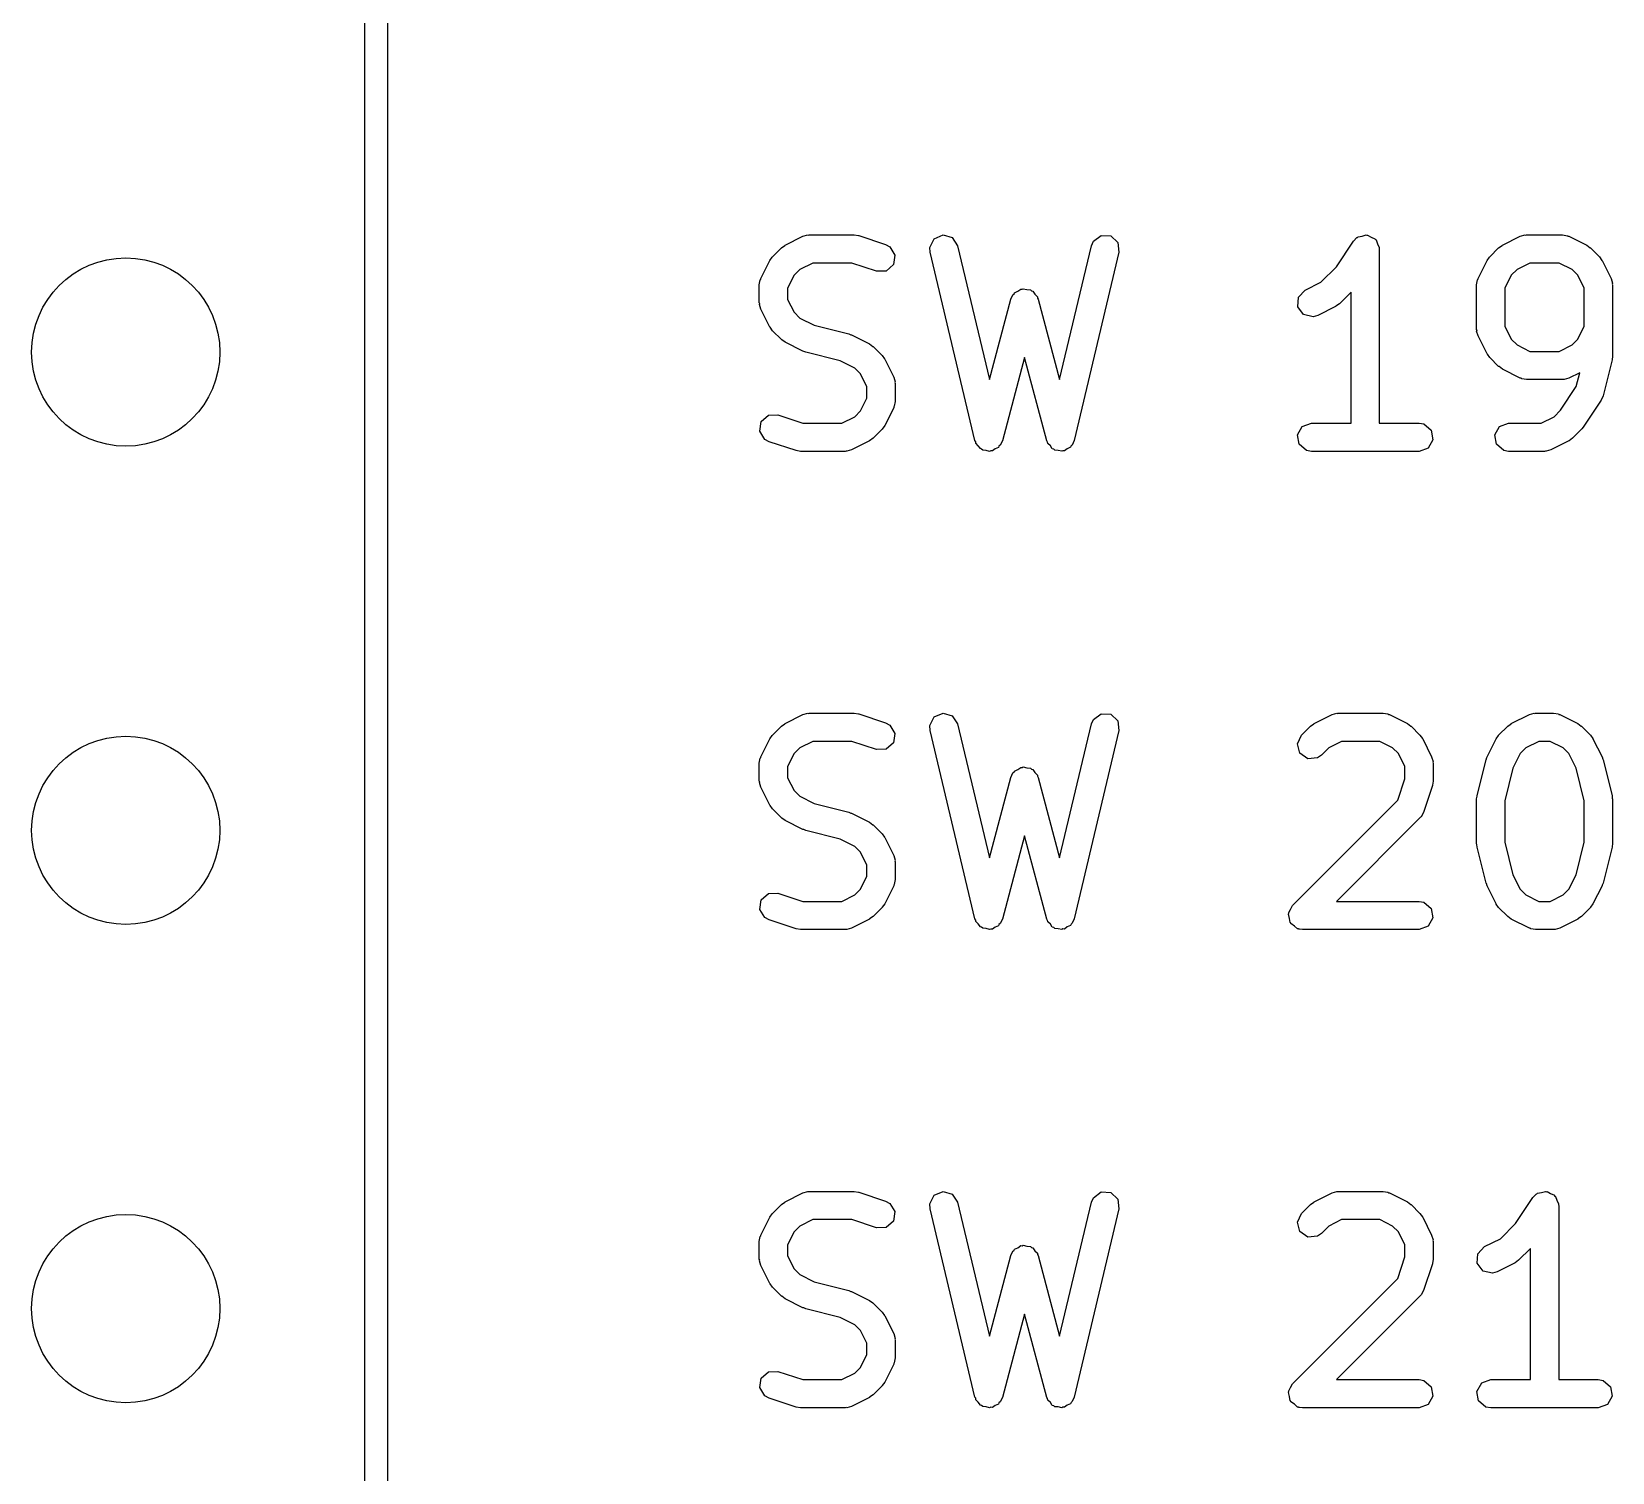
# Model space of a CAD drawing. Extents: x 123.1 to 171.8, y -132.4 to -71.4.
# Drawn here: x 162.06 to 170.46, y -94.85 to -87.2 of the extents above; entities that cross this region are included whole.
import ezdxf

# ---------------------------------------------------------------- set-up
doc = ezdxf.new("R2010")
doc.units = 0
doc.layers.add('BLACK', color=7, linetype='CONTINUOUS')

msp = doc.modelspace()

# ---------------------------------------------------------------- linework, layer by layer
at = {"layer": 'BLACK', "linetype": 'CONTINUOUS'}
for p, q in [((163.95, -77.41), (163.95, -128.33)), ((163.83, -128.27), (163.83, -77.47)), ((166.062, -88.3329), (166.157, -88.2853)), ((166.157, -88.2853), (166.182, -88.2779)), ((166.182, -88.2779), (166.187, -88.2789)), ((166.187, -88.2789), (166.191, -88.2774)), ((166.191, -88.2774), (166.429, -88.2774)), ((166.429, -88.2774), (166.451, -88.2813)), ((166.451, -88.2813), (166.453, -88.2812)), ((166.453, -88.2812), (166.596, -88.3289)), ((166.831, -88.3438), (166.854, -88.2979)), ((166.854, -88.2979), (166.901, -88.2775)), ((166.901, -88.2775), (166.95, -88.2922)), ((166.95, -88.2922), (166.978, -88.335)), ((167.689, -88.335), (167.7, -88.3111)), ((167.7, -88.3111), (167.741, -88.2805)), ((167.741, -88.2805), (167.792, -88.2835)), ((167.792, -88.2835), (167.829, -88.3188)), ((167.829, -88.3188), (167.835, -88.3698)), ((168.99, -88.4475), (169.081, -88.3108)), ((169.081, -88.3108), (169.099, -88.2919)), ((169.099, -88.2919), (169.103, -88.2907)), ((169.103, -88.2907), (169.106, -88.2874)), ((169.106, -88.2874), (169.127, -88.2836)), ((169.127, -88.2836), (169.148, -88.2775)), ((169.148, -88.2775), (169.152, -88.2793)), ((169.152, -88.2793), (169.156, -88.2785)), ((169.156, -88.2785), (169.175, -88.2894)), ((169.175, -88.2894), (169.195, -88.2981)), ((169.195, -88.2981), (169.197, -88.302)), ((169.197, -88.302), (169.201, -88.3042)), ((169.201, -88.3042), (169.208, -88.3246)), ((169.208, -88.3246), (169.218, -88.3441)), ((169.872, -88.3329), (169.967, -88.2853)), ((169.967, -88.2853), (169.992, -88.2779)), ((169.992, -88.2779), (169.996, -88.2789)), ((169.996, -88.2789), (170, -88.2774)), ((170, -88.2774), (170.191, -88.2774)), ((170.191, -88.2774), (170.217, -88.2819)), ((170.217, -88.2819), (170.22, -88.2848)), ((170.22, -88.2848), (170.224, -88.2853)), ((170.224, -88.2853), (170.32, -88.3329)), ((165.981, -88.4141), (165.994, -88.3961)), ((165.994, -88.3961), (165.995, -88.3946)), ((165.995, -88.3946), (166.043, -88.347)), ((166.043, -88.347), (166.061, -88.3341)), ((166.061, -88.3341), (166.062, -88.3329)), ((166.596, -88.3289), (166.619, -88.3413)), ((166.619, -88.3413), (166.645, -88.385)), ((166.645, -88.385), (166.638, -88.4357)), ((166.832, -88.3698), (166.831, -88.3438)), ((167.07, -89.3698), (166.832, -88.3698)), ((166.978, -88.335), (167.147, -89.0459)), ((167.52, -89.0459), (167.689, -88.335)), ((167.835, -88.3698), (167.597, -89.3698)), ((169.218, -88.3441), (169.217, -88.3483)), ((169.217, -88.3483), (169.218, -88.3524)), ((169.218, -88.3524), (169.218, -89.2774)), ((169.791, -88.4141), (169.804, -88.3961)), ((169.804, -88.3961), (169.805, -88.3946)), ((169.805, -88.3946), (169.852, -88.347)), ((169.852, -88.347), (169.871, -88.3341)), ((169.871, -88.3341), (169.872, -88.3329)), ((170.32, -88.3329), (170.338, -88.3463)), ((170.338, -88.3463), (170.339, -88.347)), ((170.339, -88.347), (170.387, -88.3946)), ((170.387, -88.3946), (170.4, -88.413)), ((165.933, -88.5093), (165.981, -88.4141)), ((166.11, -88.492), (166.075, -88.5606)), ((166.14, -88.4616), (166.11, -88.492)), ((166.209, -88.4274), (166.14, -88.4616)), ((166.417, -88.4274), (166.209, -88.4274)), ((166.548, -88.4712), (166.417, -88.4274)), ((166.599, -88.4698), (166.548, -88.4712)), ((166.638, -88.4357), (166.599, -88.4698)), ((168.908, -88.5288), (168.99, -88.4475)), ((169.743, -88.5093), (169.791, -88.4141)), ((169.919, -88.492), (169.885, -88.5606)), ((169.95, -88.4616), (169.919, -88.492)), ((170.018, -88.4274), (169.95, -88.4616)), ((170.173, -88.4274), (170.018, -88.4274)), ((170.242, -88.4616), (170.173, -88.4274)), ((170.272, -88.492), (170.242, -88.4616)), ((170.306, -88.5606), (170.272, -88.492)), ((170.4, -88.413), (170.401, -88.4141)), ((170.401, -88.4141), (170.449, -88.5093)), ((165.925, -88.5429), (165.93, -88.5172)), ((165.925, -88.6381), (165.925, -88.5429)), ((165.93, -88.5172), (165.933, -88.5138)), ((165.933, -88.5138), (165.933, -88.5093)), ((166.075, -88.5606), (166.075, -88.6204)), ((167.281, -88.585), (167.298, -88.5768)), ((167.298, -88.5768), (167.314, -88.5657)), ((167.314, -88.5657), (167.321, -88.5663)), ((167.321, -88.5663), (167.327, -88.5634)), ((167.327, -88.5634), (167.346, -88.5684)), ((167.346, -88.5684), (167.365, -88.5701)), ((167.365, -88.5701), (167.37, -88.5749)), ((167.37, -88.5749), (167.377, -88.5767)), ((167.377, -88.5767), (167.388, -88.5926)), ((168.789, -88.6083), (168.824, -88.571)), ((168.824, -88.571), (168.908, -88.5288)), ((169.735, -88.5429), (169.74, -88.5172)), ((169.735, -88.781), (169.735, -88.5429)), ((169.74, -88.5172), (169.742, -88.5138)), ((169.742, -88.5138), (169.743, -88.5093)), ((169.885, -88.5606), (169.885, -88.7632)), ((170.306, -88.7632), (170.306, -88.5606)), ((170.449, -88.5093), (170.456, -88.5343)), ((170.456, -88.5343), (170.455, -88.5386)), ((170.455, -88.5386), (170.456, -88.5429)), ((170.456, -88.5429), (170.456, -88.9238)), ((165.927, -88.6423), (165.925, -88.6381)), ((165.926, -88.6467), (165.927, -88.6423)), ((165.933, -88.6716), (165.926, -88.6467)), ((166.075, -88.6204), (166.11, -88.6889)), ((167.147, -89.0459), (167.261, -88.6188)), ((167.261, -88.6188), (167.272, -88.5952)), ((167.272, -88.5952), (167.278, -88.5912)), ((167.278, -88.5912), (167.281, -88.585)), ((167.388, -88.5926), (167.402, -88.6063)), ((167.402, -88.6063), (167.402, -88.6131)), ((167.402, -88.6131), (167.406, -88.6188)), ((167.406, -88.6188), (167.52, -89.0459)), ((168.786, -88.6595), (168.789, -88.6083)), ((168.816, -88.7007), (168.786, -88.6595)), ((168.986, -88.6576), (168.891, -88.7052)), ((168.988, -88.6564), (168.986, -88.6576)), ((169.006, -88.6435), (168.988, -88.6564)), ((169.068, -88.5811), (169.006, -88.6435)), ((169.068, -89.2774), (169.068, -88.5811)), ((165.981, -88.7669), (165.933, -88.6716)), ((166.11, -88.6889), (166.14, -88.7193)), ((166.14, -88.7193), (166.217, -88.7578)), ((168.866, -88.7126), (168.816, -88.7007)), ((168.891, -88.7052), (168.866, -88.7126)), ((165.982, -88.768), (165.981, -88.7669)), ((165.995, -88.7864), (165.982, -88.768)), ((166.043, -88.834), (165.995, -88.7864)), ((166.217, -88.7578), (166.4, -88.8034)), ((166.4, -88.8034), (166.411, -88.8087)), ((166.411, -88.8087), (166.415, -88.8091)), ((166.415, -88.8091), (166.51, -88.8567)), ((169.737, -88.7852), (169.735, -88.781)), ((169.735, -88.7895), (169.737, -88.7852)), ((169.743, -88.8145), (169.735, -88.7895)), ((169.791, -88.9097), (169.743, -88.8145)), ((169.885, -88.7632), (169.919, -88.8318)), ((170.272, -88.8318), (170.306, -88.7632)), ((166.044, -88.8347), (166.043, -88.834)), ((166.062, -88.848), (166.044, -88.8347)), ((166.157, -88.8957), (166.062, -88.848)), ((166.161, -88.8961), (166.157, -88.8957)), ((166.173, -88.9013), (166.161, -88.8961)), ((166.355, -88.947), (166.173, -88.9013)), ((166.51, -88.8567), (166.528, -88.8701)), ((166.528, -88.8701), (166.53, -88.8708)), ((166.53, -88.8708), (166.577, -88.9184)), ((169.792, -88.9109), (169.791, -88.9097)), ((169.805, -88.9292), (169.792, -88.9109)), ((169.919, -88.8318), (169.95, -88.8622)), ((169.95, -88.8622), (170.018, -88.8964)), ((170.018, -88.8964), (170.173, -88.8964)), ((170.173, -88.8964), (170.242, -88.8622)), ((170.242, -88.8622), (170.272, -88.8318)), ((166.432, -88.9854), (166.355, -88.947)), ((166.463, -89.0159), (166.432, -88.9854)), ((166.577, -88.9184), (166.59, -88.9368)), ((166.59, -88.9368), (166.591, -88.9379)), ((166.591, -88.9379), (166.639, -89.0331)), ((167.334, -88.9292), (167.216, -89.3717)), ((167.452, -89.3717), (167.334, -88.9292)), ((169.852, -88.9768), (169.805, -88.9292)), ((169.854, -88.9775), (169.852, -88.9768)), ((169.872, -88.9909), (169.854, -88.9775)), ((169.967, -89.0385), (169.872, -88.9909)), ((170.454, -88.942), (170.407, -89.1325)), ((170.456, -88.9238), (170.454, -88.9386)), ((170.454, -88.9386), (170.454, -88.942)), ((166.497, -89.0844), (166.463, -89.0159)), ((166.639, -89.0331), (166.646, -89.0581)), ((166.646, -89.0581), (166.645, -89.0625)), ((166.645, -89.0625), (166.647, -89.0667)), ((166.647, -89.0667), (166.647, -89.1619)), ((169.971, -89.039), (169.967, -89.0385)), ((169.975, -89.0419), (169.971, -89.039)), ((170, -89.0464), (169.975, -89.0419)), ((170.191, -89.0464), (170, -89.0464)), ((170.195, -89.0449), (170.191, -89.0464)), ((170.2, -89.0459), (170.195, -89.0449)), ((170.224, -89.0385), (170.2, -89.0459)), ((170.283, -89.0094), (170.224, -89.0385)), ((170.264, -89.0835), (170.283, -89.0094)), ((166.463, -89.2127), (166.497, -89.1442)), ((166.497, -89.1442), (166.497, -89.0844)), ((166.647, -89.1619), (166.642, -89.1876)), ((170.18, -89.2094), (170.264, -89.0835)), ((170.396, -89.1559), (170.301, -89.2987)), ((170.407, -89.1325), (170.396, -89.1555)), ((170.396, -89.1555), (170.396, -89.1559)), ((165.935, -89.269), (165.973, -89.235)), ((165.973, -89.235), (166.024, -89.2336)), ((166.024, -89.2336), (166.156, -89.2774)), ((166.364, -89.2774), (166.432, -89.2431)), ((166.432, -89.2431), (166.463, -89.2127)), ((166.639, -89.1954), (166.591, -89.2907)), ((166.642, -89.1876), (166.639, -89.191)), ((166.639, -89.191), (166.639, -89.1954)), ((170.078, -89.2774), (170.147, -89.2431)), ((170.147, -89.2431), (170.18, -89.2094)), ((165.927, -89.3198), (165.935, -89.269)), ((165.954, -89.3635), (165.927, -89.3198)), ((166.156, -89.2774), (166.364, -89.2774)), ((166.577, -89.3102), (166.53, -89.3578)), ((166.578, -89.3087), (166.577, -89.3102)), ((166.591, -89.2907), (166.578, -89.3087)), ((168.784, -89.3394), (168.809, -89.2949)), ((168.809, -89.2949), (168.858, -89.2774)), ((168.858, -89.2774), (169.068, -89.2774)), ((169.218, -89.2774), (169.429, -89.2774)), ((169.429, -89.2774), (169.455, -89.2819)), ((169.455, -89.2819), (169.494, -89.3149)), ((169.494, -89.3149), (169.503, -89.3654)), ((169.831, -89.3394), (169.857, -89.2949)), ((169.857, -89.2949), (169.905, -89.2774)), ((169.905, -89.2774), (170.078, -89.2774)), ((170.292, -89.3102), (170.244, -89.3578)), ((170.293, -89.307), (170.292, -89.3102)), ((170.301, -89.2987), (170.293, -89.307)), ((165.977, -89.3759), (165.954, -89.3635)), ((166.12, -89.4235), (165.977, -89.3759)), ((166.51, -89.3718), (166.415, -89.4195)), ((166.511, -89.3707), (166.51, -89.3718)), ((166.53, -89.3578), (166.511, -89.3707)), ((167.075, -89.3763), (167.07, -89.3698)), ((167.075, -89.3842), (167.075, -89.3763)), ((167.088, -89.3972), (167.075, -89.3842)), ((167.099, -89.4126), (167.088, -89.3972)), ((167.106, -89.4148), (167.099, -89.4126)), ((167.112, -89.4204), (167.106, -89.4148)), ((167.178, -89.4142), (167.163, -89.4248)), ((167.195, -89.4069), (167.178, -89.4142)), ((167.198, -89.3998), (167.195, -89.4069)), ((167.205, -89.3953), (167.198, -89.3998)), ((167.216, -89.3717), (167.205, -89.3953)), ((167.456, -89.3782), (167.452, -89.3717)), ((167.457, -89.386), (167.456, -89.3782)), ((167.471, -89.3986), (167.457, -89.386)), ((167.481, -89.4138), (167.471, -89.3986)), ((167.489, -89.4158), (167.481, -89.4138)), ((167.495, -89.4212), (167.489, -89.4158)), ((167.561, -89.4133), (167.546, -89.4243)), ((167.577, -89.4055), (167.561, -89.4133)), ((167.581, -89.3983), (167.577, -89.4055)), ((167.587, -89.3937), (167.581, -89.3983)), ((167.597, -89.3698), (167.587, -89.3937)), ((168.793, -89.3899), (168.784, -89.3394)), ((168.832, -89.4229), (168.793, -89.3899)), ((169.477, -89.4098), (169.429, -89.4274)), ((169.503, -89.3654), (169.477, -89.4098)), ((169.84, -89.3899), (169.831, -89.3394)), ((169.88, -89.4229), (169.84, -89.3899)), ((170.224, -89.3718), (170.129, -89.4195)), ((170.226, -89.3707), (170.224, -89.3718)), ((170.244, -89.3578), (170.226, -89.3707)), ((166.121, -89.4235), (166.12, -89.4235)), ((166.143, -89.4274), (166.121, -89.4235)), ((166.381, -89.4274), (166.143, -89.4274)), ((166.386, -89.4258), (166.381, -89.4274)), ((166.39, -89.4269), (166.386, -89.4258)), ((166.415, -89.4195), (166.39, -89.4269)), ((167.13, -89.422), (167.112, -89.4204)), ((167.148, -89.4273), (167.13, -89.422)), ((167.155, -89.4241), (167.148, -89.4273)), ((167.163, -89.4248), (167.155, -89.4241)), ((167.513, -89.4223), (167.495, -89.4212)), ((167.531, -89.4271), (167.513, -89.4223)), ((167.538, -89.4238), (167.531, -89.4271)), ((167.546, -89.4243), (167.538, -89.4238)), ((168.858, -89.4274), (168.832, -89.4229)), ((169.429, -89.4274), (168.858, -89.4274)), ((169.905, -89.4274), (169.88, -89.4229)), ((170.096, -89.4274), (169.905, -89.4274)), ((170.1, -89.4258), (170.096, -89.4274)), ((170.104, -89.4269), (170.1, -89.4258)), ((170.129, -89.4195), (170.104, -89.4269)), ((166.062, -90.8729), (166.157, -90.8253)), ((166.157, -90.8253), (166.182, -90.8179)), ((166.182, -90.8179), (166.187, -90.8189)), ((166.187, -90.8189), (166.191, -90.8174)), ((166.191, -90.8174), (166.429, -90.8174)), ((166.429, -90.8174), (166.451, -90.8213)), ((166.451, -90.8213), (166.453, -90.8212)), ((166.453, -90.8212), (166.596, -90.8688)), ((166.831, -90.8837), (166.854, -90.8379)), ((166.854, -90.8379), (166.901, -90.8175)), ((166.901, -90.8175), (166.95, -90.8322)), ((166.95, -90.8322), (166.978, -90.875)), ((167.7, -90.8511), (167.741, -90.8205)), ((167.741, -90.8205), (167.792, -90.8235)), ((167.792, -90.8235), (167.829, -90.8588)), ((168.872, -90.8729), (168.967, -90.8253)), ((168.967, -90.8253), (168.992, -90.8179)), ((168.992, -90.8179), (168.996, -90.8189)), ((168.996, -90.8189), (169, -90.8174)), ((169, -90.8174), (169.239, -90.8174)), ((169.239, -90.8174), (169.264, -90.8219)), ((169.264, -90.8219), (169.268, -90.8248)), ((169.268, -90.8248), (169.272, -90.8253)), ((169.272, -90.8253), (169.367, -90.8729)), ((169.919, -90.8729), (170.015, -90.8253)), ((170.015, -90.8253), (170.04, -90.8179)), ((170.04, -90.8179), (170.044, -90.8189)), ((170.044, -90.8189), (170.048, -90.8174)), ((170.048, -90.8174), (170.143, -90.8174)), ((170.143, -90.8174), (170.169, -90.8219)), ((170.169, -90.8219), (170.172, -90.8248)), ((170.172, -90.8248), (170.177, -90.8253)), ((170.177, -90.8253), (170.272, -90.8729)), ((165.995, -90.9346), (166.043, -90.887)), ((166.043, -90.887), (166.061, -90.8741)), ((166.061, -90.8741), (166.062, -90.8729)), ((166.596, -90.8688), (166.619, -90.8813)), ((166.619, -90.8813), (166.645, -90.925)), ((166.645, -90.925), (166.638, -90.9757)), ((166.832, -90.9098), (166.831, -90.8837)), ((167.07, -91.9098), (166.832, -90.9098)), ((166.978, -90.875), (167.147, -91.5859)), ((167.52, -91.5859), (167.689, -90.875)), ((167.835, -90.9098), (167.597, -91.9098)), ((167.689, -90.875), (167.7, -90.8511)), ((167.829, -90.8588), (167.835, -90.9098)), ((168.805, -90.9346), (168.852, -90.887)), ((168.852, -90.887), (168.871, -90.8741)), ((168.871, -90.8741), (168.872, -90.8729)), ((169.367, -90.8729), (169.385, -90.8863)), ((169.385, -90.8863), (169.387, -90.887)), ((169.387, -90.887), (169.434, -90.9346)), ((169.852, -90.9346), (169.9, -90.887)), ((169.9, -90.887), (169.918, -90.8741)), ((169.918, -90.8741), (169.919, -90.8729)), ((170.272, -90.8729), (170.29, -90.8863)), ((170.29, -90.8863), (170.292, -90.887)), ((170.292, -90.887), (170.339, -90.9346)), ((165.933, -91.0493), (165.981, -90.9541)), ((165.981, -90.9541), (165.994, -90.9361)), ((165.994, -90.9361), (165.995, -90.9346)), ((166.14, -91.0016), (166.11, -91.032)), ((166.209, -90.9674), (166.14, -91.0016)), ((166.417, -90.9674), (166.209, -90.9674)), ((166.548, -91.0112), (166.417, -90.9674)), ((166.599, -91.0098), (166.548, -91.0112)), ((166.638, -90.9757), (166.599, -91.0098)), ((168.783, -90.9811), (168.805, -90.9346)), ((168.796, -91.0306), (168.783, -90.9811)), ((168.95, -91.0016), (168.911, -91.0407)), ((169.018, -90.9674), (168.95, -91.0016)), ((169.221, -90.9674), (169.018, -90.9674)), ((169.289, -91.0016), (169.221, -90.9674)), ((169.32, -91.032), (169.289, -91.0016)), ((169.434, -90.9346), (169.447, -90.953)), ((169.447, -90.953), (169.449, -90.9541)), ((169.449, -90.9541), (169.496, -91.0493)), ((169.791, -91.0493), (169.838, -90.9541)), ((169.838, -90.9541), (169.852, -90.9361)), ((169.852, -90.9361), (169.852, -90.9346)), ((169.997, -91.0016), (169.967, -91.032)), ((170.066, -90.9674), (169.997, -91.0016)), ((170.126, -90.9674), (170.066, -90.9674)), ((170.194, -91.0016), (170.126, -90.9674)), ((170.225, -91.032), (170.194, -91.0016)), ((170.339, -90.9346), (170.352, -90.953)), ((170.352, -90.953), (170.353, -90.9541)), ((170.353, -90.9541), (170.401, -91.0493)), ((165.925, -91.0829), (165.93, -91.0572)), ((165.925, -91.1781), (165.925, -91.0829)), ((165.93, -91.0572), (165.933, -91.0538)), ((165.933, -91.0538), (165.933, -91.0493)), ((166.11, -91.032), (166.075, -91.1006)), ((168.838, -91.0601), (168.796, -91.0306)), ((168.889, -91.0556), (168.838, -91.0601)), ((168.911, -91.0407), (168.889, -91.0556)), ((169.354, -91.1006), (169.32, -91.032)), ((169.496, -91.0493), (169.504, -91.0743)), ((169.504, -91.0743), (169.503, -91.0786)), ((169.503, -91.0786), (169.504, -91.0829)), ((169.504, -91.0829), (169.504, -91.1781)), ((169.737, -91.2551), (169.785, -91.0647)), ((169.785, -91.0647), (169.79, -91.0528)), ((169.79, -91.0528), (169.791, -91.0493)), ((169.967, -91.032), (169.928, -91.109)), ((170.263, -91.109), (170.225, -91.032)), ((170.401, -91.0493), (170.405, -91.0617)), ((170.405, -91.0617), (170.407, -91.0647)), ((170.407, -91.0647), (170.454, -91.2551)), ((165.927, -91.1823), (165.925, -91.1781)), ((166.075, -91.1006), (166.075, -91.1604)), ((166.075, -91.1604), (166.11, -91.2289)), ((167.147, -91.5859), (167.261, -91.1588)), ((167.261, -91.1588), (167.272, -91.1352)), ((167.272, -91.1352), (167.278, -91.1312)), ((167.278, -91.1312), (167.281, -91.125)), ((167.281, -91.125), (167.298, -91.1168)), ((167.298, -91.1168), (167.314, -91.1057)), ((167.314, -91.1057), (167.321, -91.1063)), ((167.321, -91.1063), (167.327, -91.1034)), ((167.327, -91.1034), (167.346, -91.1084)), ((167.346, -91.1084), (167.365, -91.1101)), ((167.365, -91.1101), (167.37, -91.1149)), ((167.37, -91.1149), (167.377, -91.1167)), ((167.377, -91.1167), (167.388, -91.1326)), ((167.388, -91.1326), (167.402, -91.1463)), ((167.402, -91.1463), (167.402, -91.1531)), ((167.402, -91.1531), (167.406, -91.1588)), ((167.406, -91.1588), (167.52, -91.5859)), ((169.316, -91.2804), (169.354, -91.1659)), ((169.354, -91.1659), (169.354, -91.1006)), ((169.504, -91.1781), (169.5, -91.2002)), ((169.928, -91.109), (169.885, -91.2826)), ((170.306, -91.2826), (170.263, -91.109)), ((165.926, -91.1867), (165.927, -91.1823)), ((165.933, -91.2116), (165.926, -91.1867)), ((165.981, -91.3069), (165.933, -91.2116)), ((166.11, -91.2289), (166.14, -91.2593)), ((166.14, -91.2593), (166.217, -91.2978)), ((169.5, -91.2018), (169.453, -91.3447)), ((169.5, -91.2002), (169.5, -91.2018)), ((169.735, -91.2733), (169.738, -91.2586)), ((169.738, -91.2586), (169.737, -91.2551)), ((170.454, -91.2551), (170.455, -91.2701)), ((165.982, -91.308), (165.981, -91.3069)), ((165.995, -91.3264), (165.982, -91.308)), ((166.043, -91.374), (165.995, -91.3264)), ((166.217, -91.2978), (166.4, -91.3434)), ((166.4, -91.3434), (166.411, -91.3487)), ((168.757, -91.8393), (169.316, -91.2804)), ((169.453, -91.3447), (169.44, -91.3676)), ((169.735, -91.5114), (169.735, -91.2733)), ((169.885, -91.2826), (169.885, -91.5022)), ((170.306, -91.5022), (170.306, -91.2826)), ((170.455, -91.2701), (170.456, -91.2733)), ((170.456, -91.2733), (170.456, -91.5114)), ((166.044, -91.3747), (166.043, -91.374)), ((166.062, -91.388), (166.044, -91.3747)), ((166.157, -91.4357), (166.062, -91.388)), ((166.411, -91.3487), (166.415, -91.3491)), ((166.415, -91.3491), (166.51, -91.3967)), ((166.51, -91.3967), (166.528, -91.4101)), ((166.528, -91.4101), (166.53, -91.4108)), ((166.53, -91.4108), (166.577, -91.4584)), ((169.434, -91.374), (168.991, -91.8174)), ((169.436, -91.3699), (169.434, -91.374)), ((169.44, -91.3676), (169.436, -91.3699)), ((166.161, -91.4361), (166.157, -91.4357)), ((166.173, -91.4413), (166.161, -91.4361)), ((166.355, -91.487), (166.173, -91.4413)), ((166.432, -91.5254), (166.355, -91.487)), ((166.577, -91.4584), (166.59, -91.4768)), ((166.59, -91.4768), (166.591, -91.4779)), ((166.591, -91.4779), (166.639, -91.5731)), ((167.334, -91.4692), (167.216, -91.9117)), ((167.452, -91.9117), (167.334, -91.4692)), ((169.736, -91.5147), (169.735, -91.5114)), ((169.737, -91.5296), (169.736, -91.5147)), ((169.885, -91.5022), (169.928, -91.6757)), ((170.263, -91.6757), (170.306, -91.5022)), ((170.456, -91.5114), (170.454, -91.5262)), ((166.463, -91.5559), (166.432, -91.5254)), ((166.497, -91.6244), (166.463, -91.5559)), ((166.639, -91.5731), (166.646, -91.5981)), ((166.646, -91.5981), (166.645, -91.6025)), ((169.785, -91.7201), (169.737, -91.5296)), ((170.454, -91.5296), (170.407, -91.7201)), ((170.454, -91.5262), (170.454, -91.5296)), ((166.463, -91.7527), (166.497, -91.6842)), ((166.497, -91.6842), (166.497, -91.6244)), ((166.645, -91.6025), (166.647, -91.6067)), ((166.647, -91.6067), (166.647, -91.7019)), ((169.928, -91.6757), (169.967, -91.7527)), ((170.225, -91.7527), (170.263, -91.6757)), ((166.432, -91.7831), (166.463, -91.7527)), ((166.639, -91.7354), (166.591, -91.8307)), ((166.642, -91.7276), (166.639, -91.731)), ((166.639, -91.731), (166.639, -91.7354)), ((166.647, -91.7019), (166.642, -91.7276)), ((169.787, -91.723), (169.785, -91.7201)), ((169.791, -91.7354), (169.787, -91.723)), ((169.838, -91.8307), (169.791, -91.7354)), ((169.967, -91.7527), (169.997, -91.7831)), ((170.194, -91.7831), (170.225, -91.7527)), ((170.401, -91.7354), (170.353, -91.8307)), ((170.407, -91.7201), (170.401, -91.7319)), ((170.401, -91.7319), (170.401, -91.7354)), ((165.927, -91.8598), (165.935, -91.809)), ((165.935, -91.809), (165.973, -91.775)), ((165.973, -91.775), (166.024, -91.7736)), ((166.024, -91.7736), (166.156, -91.8174)), ((166.156, -91.8174), (166.364, -91.8174)), ((166.364, -91.8174), (166.432, -91.7831)), ((166.577, -91.8502), (166.53, -91.8978)), ((166.578, -91.8487), (166.577, -91.8502)), ((166.591, -91.8307), (166.578, -91.8487)), ((168.747, -91.8598), (168.757, -91.8393)), ((168.991, -91.8174), (169.429, -91.8174)), ((169.429, -91.8174), (169.455, -91.8219)), ((169.455, -91.8219), (169.494, -91.8549)), ((169.839, -91.8318), (169.838, -91.8307)), ((169.852, -91.8502), (169.839, -91.8318)), ((169.9, -91.8978), (169.852, -91.8502)), ((169.997, -91.7831), (170.066, -91.8174)), ((170.066, -91.8174), (170.126, -91.8174)), ((170.126, -91.8174), (170.194, -91.7831)), ((170.339, -91.8502), (170.292, -91.8978)), ((170.34, -91.8487), (170.339, -91.8502)), ((170.353, -91.8307), (170.34, -91.8487)), ((165.954, -91.9035), (165.927, -91.8598)), ((165.977, -91.9159), (165.954, -91.9035)), ((166.12, -91.9635), (165.977, -91.9159)), ((166.51, -91.9118), (166.415, -91.9595)), ((166.511, -91.9107), (166.51, -91.9118)), ((166.53, -91.8978), (166.511, -91.9107)), ((167.075, -91.9163), (167.07, -91.9098)), ((167.075, -91.9242), (167.075, -91.9163)), ((167.088, -91.9372), (167.075, -91.9242)), ((167.205, -91.9353), (167.198, -91.9398)), ((167.216, -91.9117), (167.205, -91.9353)), ((167.456, -91.9182), (167.452, -91.9117)), ((167.457, -91.926), (167.456, -91.9182)), ((167.471, -91.9386), (167.457, -91.926)), ((167.587, -91.9337), (167.581, -91.9383)), ((167.597, -91.9098), (167.587, -91.9337)), ((168.735, -91.8858), (168.737, -91.8827)), ((168.741, -91.9076), (168.735, -91.8858)), ((168.736, -91.8794), (168.747, -91.8598)), ((168.737, -91.8827), (168.736, -91.8794)), ((168.745, -91.9299), (168.741, -91.9076)), ((168.748, -91.9321), (168.745, -91.9299)), ((168.749, -91.9354), (168.748, -91.9321)), ((168.767, -91.9483), (168.749, -91.9354)), ((169.503, -91.9054), (169.477, -91.9498)), ((169.494, -91.8549), (169.503, -91.9054)), ((169.901, -91.8985), (169.9, -91.8978)), ((169.919, -91.9118), (169.901, -91.8985)), ((170.015, -91.9595), (169.919, -91.9118)), ((170.272, -91.9118), (170.177, -91.9595)), ((170.273, -91.9107), (170.272, -91.9118)), ((170.292, -91.8978), (170.273, -91.9107)), ((166.121, -91.9635), (166.12, -91.9635)), ((166.143, -91.9674), (166.121, -91.9635)), ((166.381, -91.9674), (166.143, -91.9674)), ((166.386, -91.9658), (166.381, -91.9674)), ((166.39, -91.9669), (166.386, -91.9658)), ((166.415, -91.9595), (166.39, -91.9669)), ((167.099, -91.9526), (167.088, -91.9372)), ((167.106, -91.9548), (167.099, -91.9526)), ((167.112, -91.9604), (167.106, -91.9548)), ((167.13, -91.962), (167.112, -91.9604)), ((167.148, -91.9672), (167.13, -91.962)), ((167.155, -91.9641), (167.148, -91.9672)), ((167.163, -91.9648), (167.155, -91.9641)), ((167.178, -91.9542), (167.163, -91.9648)), ((167.195, -91.9469), (167.178, -91.9542)), ((167.198, -91.9398), (167.195, -91.9469)), ((167.481, -91.9538), (167.471, -91.9386)), ((167.489, -91.9558), (167.481, -91.9538)), ((167.495, -91.9612), (167.489, -91.9558)), ((167.513, -91.9623), (167.495, -91.9612)), ((167.531, -91.9671), (167.513, -91.9623)), ((167.538, -91.9638), (167.531, -91.9671)), ((167.546, -91.9643), (167.538, -91.9638)), ((167.561, -91.9533), (167.546, -91.9643)), ((167.577, -91.9455), (167.561, -91.9533)), ((167.581, -91.9383), (167.577, -91.9455)), ((168.784, -91.9629), (168.767, -91.9483)), ((168.789, -91.9637), (168.784, -91.9629)), ((168.791, -91.9648), (168.789, -91.9637)), ((168.794, -91.9645), (168.791, -91.9648)), ((168.81, -91.9674), (168.794, -91.9645)), ((169.429, -91.9674), (168.81, -91.9674)), ((169.477, -91.9498), (169.429, -91.9674)), ((170.019, -91.96), (170.015, -91.9595)), ((170.022, -91.9629), (170.019, -91.96)), ((170.048, -91.9674), (170.022, -91.9629)), ((170.143, -91.9674), (170.048, -91.9674)), ((170.148, -91.9658), (170.143, -91.9674)), ((170.152, -91.9669), (170.148, -91.9658)), ((170.177, -91.9595), (170.152, -91.9669)), ((166.157, -93.3653), (166.182, -93.3579)), ((166.182, -93.3579), (166.187, -93.3589)), ((166.187, -93.3589), (166.191, -93.3574)), ((166.191, -93.3574), (166.429, -93.3574)), ((166.429, -93.3574), (166.451, -93.3613)), ((166.451, -93.3613), (166.453, -93.3612)), ((166.453, -93.3612), (166.596, -93.4089)), ((166.854, -93.3779), (166.901, -93.3575)), ((166.901, -93.3575), (166.95, -93.3722)), ((167.7, -93.3911), (167.741, -93.3605)), ((167.741, -93.3605), (167.792, -93.3635)), ((167.792, -93.3635), (167.829, -93.3988)), ((168.967, -93.3653), (168.992, -93.3579)), ((168.992, -93.3579), (168.996, -93.3589)), ((168.996, -93.3589), (169, -93.3574)), ((169, -93.3574), (169.239, -93.3574)), ((169.239, -93.3574), (169.264, -93.3619)), ((169.264, -93.3619), (169.268, -93.3648)), ((170.08, -93.3636), (170.101, -93.3575)), ((170.101, -93.3575), (170.104, -93.3593)), ((170.104, -93.3593), (170.109, -93.3585)), ((170.109, -93.3585), (170.128, -93.3694)), ((165.995, -93.4746), (166.043, -93.427)), ((166.043, -93.427), (166.061, -93.4141)), ((166.061, -93.4141), (166.062, -93.4129)), ((166.062, -93.4129), (166.157, -93.3653)), ((166.596, -93.4089), (166.619, -93.4213)), ((166.619, -93.4213), (166.645, -93.465)), ((166.831, -93.4237), (166.854, -93.3779)), ((166.832, -93.4498), (166.831, -93.4237)), ((166.95, -93.3722), (166.978, -93.415)), ((166.978, -93.415), (167.147, -94.1259)), ((167.52, -94.1259), (167.689, -93.415)), ((167.689, -93.415), (167.7, -93.3911)), ((167.829, -93.3988), (167.835, -93.4498)), ((168.805, -93.4746), (168.852, -93.427)), ((168.852, -93.427), (168.871, -93.4141)), ((168.871, -93.4141), (168.872, -93.4129)), ((168.872, -93.4129), (168.967, -93.3653)), ((169.268, -93.3648), (169.272, -93.3653)), ((169.272, -93.3653), (169.367, -93.4129)), ((169.367, -93.4129), (169.385, -93.4263)), ((169.385, -93.4263), (169.387, -93.427)), ((169.387, -93.427), (169.434, -93.4746)), ((169.942, -93.5275), (170.033, -93.3908)), ((170.033, -93.3908), (170.051, -93.3719)), ((170.051, -93.3719), (170.055, -93.3707)), ((170.055, -93.3707), (170.058, -93.3674)), ((170.058, -93.3674), (170.08, -93.3636)), ((170.128, -93.3694), (170.148, -93.3781)), ((170.148, -93.3781), (170.149, -93.382)), ((170.149, -93.382), (170.153, -93.3842)), ((170.153, -93.3842), (170.161, -93.4046)), ((170.161, -93.4046), (170.17, -93.4241)), ((170.17, -93.4241), (170.169, -93.4283)), ((170.169, -93.4283), (170.171, -93.4324)), ((170.171, -93.4324), (170.171, -94.3574)), ((165.933, -93.5893), (165.981, -93.4941)), ((165.981, -93.4941), (165.994, -93.4761)), ((165.994, -93.4761), (165.995, -93.4746)), ((166.209, -93.5074), (166.14, -93.5416)), ((166.417, -93.5074), (166.209, -93.5074)), ((166.548, -93.5512), (166.417, -93.5074)), ((166.638, -93.5157), (166.599, -93.5498)), ((166.645, -93.465), (166.638, -93.5157)), ((167.07, -94.4498), (166.832, -93.4498)), ((167.835, -93.4498), (167.597, -94.4498)), ((168.783, -93.5211), (168.805, -93.4746)), ((168.796, -93.5706), (168.783, -93.5211)), ((169.018, -93.5074), (168.95, -93.5416)), ((169.221, -93.5074), (169.018, -93.5074)), ((169.289, -93.5416), (169.221, -93.5074)), ((169.434, -93.4746), (169.447, -93.493)), ((169.447, -93.493), (169.449, -93.4941)), ((169.449, -93.4941), (169.496, -93.5893)), ((169.861, -93.6088), (169.942, -93.5275)), ((165.925, -93.6229), (165.93, -93.5972)), ((165.93, -93.5972), (165.933, -93.5938)), ((165.933, -93.5938), (165.933, -93.5893)), ((166.11, -93.572), (166.075, -93.6406)), ((166.14, -93.5416), (166.11, -93.572)), ((166.599, -93.5498), (166.548, -93.5512)), ((168.838, -93.6001), (168.796, -93.5706)), ((168.889, -93.5956), (168.838, -93.6001)), ((168.911, -93.5807), (168.889, -93.5956)), ((168.95, -93.5416), (168.911, -93.5807)), ((169.32, -93.572), (169.289, -93.5416)), ((169.354, -93.6406), (169.32, -93.572)), ((169.496, -93.5893), (169.504, -93.6143)), ((169.504, -93.6143), (169.503, -93.6186)), ((169.776, -93.651), (169.861, -93.6088)), ((165.925, -93.7181), (165.925, -93.6229)), ((166.075, -93.6406), (166.075, -93.7004)), ((167.147, -94.1259), (167.261, -93.6988)), ((167.261, -93.6988), (167.272, -93.6752)), ((167.272, -93.6752), (167.278, -93.6712)), ((167.278, -93.6712), (167.281, -93.665)), ((167.281, -93.665), (167.298, -93.6568)), ((167.298, -93.6568), (167.314, -93.6457)), ((167.314, -93.6457), (167.321, -93.6463)), ((167.321, -93.6463), (167.327, -93.6434)), ((167.327, -93.6434), (167.346, -93.6484)), ((167.346, -93.6484), (167.365, -93.6501)), ((167.365, -93.6501), (167.37, -93.6549)), ((167.37, -93.6549), (167.377, -93.6567)), ((167.377, -93.6567), (167.388, -93.6726)), ((167.388, -93.6726), (167.402, -93.6863)), ((167.402, -93.6863), (167.402, -93.6931)), ((167.402, -93.6931), (167.406, -93.6988)), ((167.406, -93.6988), (167.52, -94.1259)), ((169.354, -93.7059), (169.354, -93.6406)), ((169.503, -93.6186), (169.504, -93.6229)), ((169.504, -93.6229), (169.504, -93.7181)), ((169.738, -93.7395), (169.741, -93.6883)), ((169.741, -93.6883), (169.776, -93.651)), ((170.021, -93.6611), (169.958, -93.7235)), ((170.021, -94.3574), (170.021, -93.6611)), ((165.927, -93.7223), (165.925, -93.7181)), ((165.926, -93.7267), (165.927, -93.7223)), ((165.933, -93.7516), (165.926, -93.7267)), ((165.981, -93.8469), (165.933, -93.7516)), ((166.075, -93.7004), (166.11, -93.7689)), ((166.11, -93.7689), (166.14, -93.7993)), ((169.316, -93.8204), (169.354, -93.7059)), ((169.5, -93.7418), (169.453, -93.8847)), ((169.504, -93.7181), (169.5, -93.7402)), ((169.5, -93.7402), (169.5, -93.7418)), ((169.769, -93.7807), (169.738, -93.7395)), ((169.819, -93.7926), (169.769, -93.7807)), ((169.939, -93.7376), (169.844, -93.7852)), ((169.94, -93.7364), (169.939, -93.7376)), ((169.958, -93.7235), (169.94, -93.7364)), ((165.982, -93.848), (165.981, -93.8469)), ((165.995, -93.8664), (165.982, -93.848)), ((166.043, -93.914), (165.995, -93.8664)), ((166.14, -93.7993), (166.217, -93.8378)), ((166.217, -93.8378), (166.4, -93.8834)), ((168.757, -94.3793), (169.316, -93.8204)), ((169.844, -93.7852), (169.819, -93.7926)), ((166.044, -93.9147), (166.043, -93.914)), ((166.062, -93.928), (166.044, -93.9147)), ((166.157, -93.9757), (166.062, -93.928)), ((166.4, -93.8834), (166.411, -93.8887)), ((166.411, -93.8887), (166.415, -93.8891)), ((166.415, -93.8891), (166.51, -93.9367)), ((166.51, -93.9367), (166.528, -93.9501)), ((166.528, -93.9501), (166.53, -93.9508)), ((166.53, -93.9508), (166.577, -93.9984)), ((169.434, -93.914), (168.991, -94.3574)), ((169.436, -93.9099), (169.434, -93.914)), ((169.44, -93.9076), (169.436, -93.9099)), ((169.453, -93.8847), (169.44, -93.9076)), ((166.161, -93.9761), (166.157, -93.9757)), ((166.173, -93.9813), (166.161, -93.9761)), ((166.355, -94.027), (166.173, -93.9813)), ((166.432, -94.0654), (166.355, -94.027)), ((166.577, -93.9984), (166.59, -94.0168)), ((166.59, -94.0168), (166.591, -94.0179)), ((166.591, -94.0179), (166.639, -94.1131)), ((167.334, -94.0092), (167.216, -94.4517)), ((167.452, -94.4517), (167.334, -94.0092)), ((166.463, -94.0959), (166.432, -94.0654)), ((166.497, -94.1644), (166.463, -94.0959)), ((166.639, -94.1131), (166.646, -94.1381)), ((166.497, -94.2242), (166.497, -94.1644)), ((166.646, -94.1381), (166.645, -94.1425)), ((166.645, -94.1425), (166.647, -94.1467)), ((166.647, -94.1467), (166.647, -94.2419)), ((166.463, -94.2927), (166.497, -94.2242)), ((166.639, -94.2754), (166.591, -94.3707)), ((166.642, -94.2676), (166.639, -94.271)), ((166.639, -94.271), (166.639, -94.2754)), ((166.647, -94.2419), (166.642, -94.2676)), ((165.927, -94.3998), (165.935, -94.349)), ((165.935, -94.349), (165.973, -94.315)), ((165.973, -94.315), (166.024, -94.3136)), ((166.024, -94.3136), (166.156, -94.3574)), ((166.156, -94.3574), (166.364, -94.3574)), ((166.364, -94.3574), (166.432, -94.3231)), ((166.432, -94.3231), (166.463, -94.2927)), ((166.591, -94.3707), (166.578, -94.3887)), ((168.991, -94.3574), (169.429, -94.3574)), ((169.429, -94.3574), (169.455, -94.3619)), ((169.455, -94.3619), (169.494, -94.3949)), ((169.762, -94.3749), (169.81, -94.3574)), ((169.81, -94.3574), (170.021, -94.3574)), ((170.171, -94.3574), (170.381, -94.3574)), ((170.381, -94.3574), (170.407, -94.3619)), ((170.407, -94.3619), (170.446, -94.3949)), ((165.954, -94.4435), (165.927, -94.3998)), ((165.977, -94.4559), (165.954, -94.4435)), ((166.51, -94.4518), (166.415, -94.4995)), ((166.511, -94.4507), (166.51, -94.4518)), ((166.53, -94.4378), (166.511, -94.4507)), ((166.577, -94.3902), (166.53, -94.4378)), ((166.578, -94.3887), (166.577, -94.3902)), ((167.075, -94.4563), (167.07, -94.4498)), ((167.216, -94.4517), (167.205, -94.4753)), ((167.456, -94.4582), (167.452, -94.4517)), ((167.597, -94.4498), (167.587, -94.4737)), ((168.735, -94.4258), (168.737, -94.4227)), ((168.741, -94.4476), (168.735, -94.4258)), ((168.736, -94.4194), (168.747, -94.3998)), ((168.737, -94.4227), (168.736, -94.4194)), ((168.745, -94.4699), (168.741, -94.4476)), ((168.747, -94.3998), (168.757, -94.3793)), ((169.503, -94.4454), (169.477, -94.4898)), ((169.494, -94.3949), (169.503, -94.4454)), ((169.736, -94.4194), (169.762, -94.3749)), ((169.745, -94.4699), (169.736, -94.4194)), ((170.455, -94.4454), (170.43, -94.4898)), ((170.446, -94.3949), (170.455, -94.4454)), ((166.12, -94.5035), (165.977, -94.4559)), ((166.121, -94.5035), (166.12, -94.5035)), ((166.143, -94.5074), (166.121, -94.5035)), ((166.381, -94.5074), (166.143, -94.5074)), ((166.386, -94.5058), (166.381, -94.5074)), ((166.39, -94.5069), (166.386, -94.5058)), ((166.415, -94.4995), (166.39, -94.5069)), ((167.075, -94.4642), (167.075, -94.4563)), ((167.088, -94.4772), (167.075, -94.4642)), ((167.099, -94.4926), (167.088, -94.4772)), ((167.106, -94.4948), (167.099, -94.4926)), ((167.112, -94.5004), (167.106, -94.4948)), ((167.13, -94.502), (167.112, -94.5004)), ((167.148, -94.5072), (167.13, -94.502)), ((167.155, -94.5041), (167.148, -94.5072)), ((167.163, -94.5048), (167.155, -94.5041)), ((167.178, -94.4942), (167.163, -94.5048)), ((167.195, -94.4869), (167.178, -94.4942)), ((167.198, -94.4798), (167.195, -94.4869)), ((167.205, -94.4753), (167.198, -94.4798)), ((167.457, -94.466), (167.456, -94.4582)), ((167.471, -94.4786), (167.457, -94.466)), ((167.481, -94.4938), (167.471, -94.4786)), ((167.489, -94.4958), (167.481, -94.4938)), ((167.495, -94.5012), (167.489, -94.4958)), ((167.513, -94.5023), (167.495, -94.5012)), ((167.531, -94.5071), (167.513, -94.5023)), ((167.538, -94.5038), (167.531, -94.5071)), ((167.546, -94.5043), (167.538, -94.5038)), ((167.561, -94.4933), (167.546, -94.5043)), ((167.577, -94.4855), (167.561, -94.4933)), ((167.581, -94.4783), (167.577, -94.4855)), ((167.587, -94.4737), (167.581, -94.4783)), ((168.748, -94.4721), (168.745, -94.4699)), ((168.749, -94.4754), (168.748, -94.4721)), ((168.767, -94.4883), (168.749, -94.4754)), ((168.784, -94.5029), (168.767, -94.4883)), ((168.789, -94.5037), (168.784, -94.5029)), ((168.791, -94.5048), (168.789, -94.5037)), ((168.794, -94.5045), (168.791, -94.5048)), ((168.81, -94.5074), (168.794, -94.5045)), ((169.429, -94.5074), (168.81, -94.5074)), ((169.477, -94.4898), (169.429, -94.5074)), ((169.784, -94.5029), (169.745, -94.4699)), ((169.81, -94.5074), (169.784, -94.5029)), ((170.381, -94.5074), (169.81, -94.5074)), ((170.43, -94.4898), (170.381, -94.5074))]:
    msp.add_line(p, q, dxfattribs=at)
at = {"layer": 'BLACK'}
for centre in [(162.56, -88.9), (162.56, -91.44), (162.56, -93.98)]:
    msp.add_circle(centre, 0.5, dxfattribs=at)

doc.saveas('drawing.dxf')
